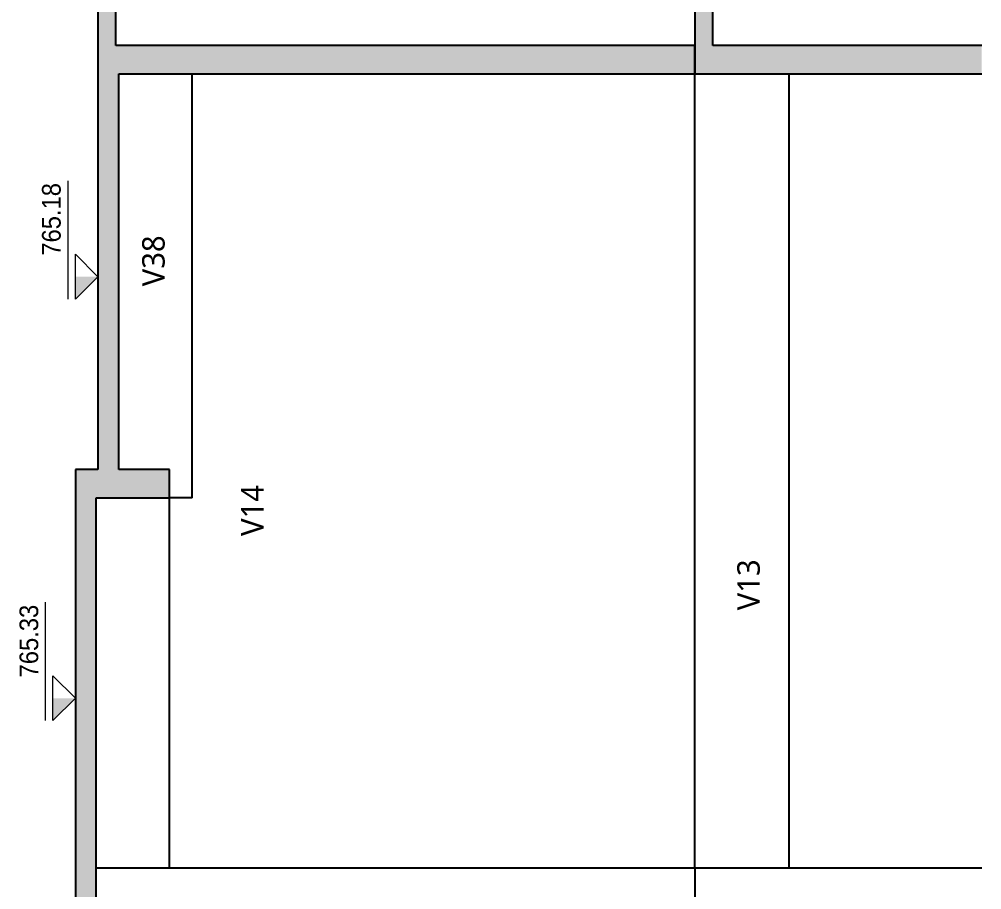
# Model space of a CAD drawing. Header units: centimetres. Extents: x -2136 to 34701, y -1430 to 84208.
# Drawn here: x 17403 to 18047, y 76278 to 76861 of the extents above; entities that cross this region are included whole.
import ezdxf

# ---------------------------------------------------------------- set-up
doc = ezdxf.new("R2010")
doc.units = ezdxf.units.CM
for name, color, linetype, lineweight in [('A-FLOR', 7, 'Continuous', 18), ('G-ANNO-DIMS', 7, 'Continuous', 9), ('S-BEAM', 7, 'Continuous', 18), ('S-BEAM-IDEN', 7, 'Continuous', 9), ('S-COLS', 7, 'Continuous', 18)]:
    doc.layers.add(name, color=color, linetype=linetype, lineweight=lineweight)
doc.styles.add('Fira Sans', font='FiraSans-Regular.ttf', dxfattribs={"width": 0.95, "height": 12.5})
doc.styles.add('Gadugi', font='gadugi.ttf', dxfattribs={"height": 15})

# ---------------------------------------------------------------- blocks, each defined once
blk = doc.blocks.new('Elevações de ponto - SIMBOLO DE NÍVEL-CORTE-2219088-CT001 K1 - CORTE A-A')
at = {"layer": 'G-ANNO-DIMS'}
blk.add_hatch(color=256, dxfattribs=at).paths.add_polyline_path([(267.25, 76032.73), (282.25, 76032.73), (267.25, 76017.73)], flags=0)
for p, q in [((262.16, 76096.92), (262.16, 76017.73)), ((267.25, 76047.73), (282.25, 76032.73)), ((267.25, 76017.73), (267.25, 76047.73)), ((282.25, 76032.73), (267.25, 76017.73))]:
    blk.add_line(p, q, dxfattribs=at)

msp = doc.modelspace()

# ---------------------------------------------------------------- hatches: boundary and pattern name
at = {"layer": 'A-FLOR', "true_color": 0xa6a6a6}
for points in [[(17467.97, 76842.96), (17467.97, 76996.96), (17455.97, 76996.96), (17455.97, 76842.96)], [(17469.97, 76559.46), (17469.97, 76823.96), (17455.97, 76823.96), (17455.97, 76559.46)], [(17454.97, 76182.96), (17454.97, 76540.46), (17440.97, 76540.46), (17440.97, 76182.96)]]:
    msp.add_hatch(color=253, dxfattribs=at).paths.add_polyline_path(points, flags=0)
h = msp.add_hatch(color=253, dxfattribs=at)
h.paths.add_polyline_path([(17866.97, 75607.96), (17866.97, 75761.96), (17854.97, 75761.96), (17854.97, 75607.96)], flags=0)
h.paths.add_polyline_path([(17854.97, 76842.96), (17866.97, 76842.96), (17866.97, 76996.96), (17854.97, 76996.96), (17854.97, 76872.68)], flags=0)
at = {"layer": 'S-BEAM', "true_color": 0xa6a6a6}
msp.add_hatch(color=253, dxfattribs=at).paths.add_polyline_path([(17467.97, 76540.46), (17503.97, 76540.46), (17503.97, 76559.46), (17440.97, 76559.46), (17440.97, 76540.46), (17456.28, 76540.46)], flags=0)
at = {"layer": 'S-COLS', "true_color": 0xa6a6a6}
for points in [[(17467.97, 76823.96), (17854.97, 76823.96), (17854.97, 76842.96), (17455.97, 76842.96), (17455.97, 76823.96)], [(18046.67, 76823.96), (18046.67, 76842.96), (17854.97, 76842.96), (17854.97, 76823.96), (17917.97, 76823.96)]]:
    msp.add_hatch(color=253, dxfattribs=at).paths.add_polyline_path(points, flags=0)

# ---------------------------------------------------------------- linework, layer by layer
at = {"layer": 'A-FLOR', "lineweight": 25}
for p, q in [((17455.97, 76996.96), (17455.97, 76842.96)), ((17467.97, 76842.96), (17467.97, 76996.96)), ((17854.97, 76996.96), (17854.97, 76842.96)), ((17866.97, 76842.96), (17866.97, 76996.96)), ((17455.97, 76823.96), (17455.97, 76559.46)), ((17469.97, 76559.46), (17469.97, 76823.96)), ((17440.97, 76540.46), (17440.97, 76182.96)), ((17454.97, 76182.96), (17454.97, 76540.46))]:
    msp.add_line(p, q, dxfattribs=at)
at = {"layer": 'S-BEAM', "lineweight": 25}
for p, q in [((17518.97, 76540.46), (17518.97, 76823.96)), ((17854.97, 76292.96), (17854.97, 76823.96)), ((17917.97, 76292.96), (17917.97, 76823.96)), ((17440.97, 76559.46), (17440.97, 76540.46)), ((17455.97, 76559.46), (17440.97, 76559.46)), ((17503.97, 76559.46), (17469.97, 76559.46)), ((17503.97, 76540.46), (17503.97, 76559.46)), ((17454.97, 76540.46), (17503.97, 76540.46)), ((17503.97, 76292.96), (17503.97, 76540.46)), ((17518.97, 76540.46), (17503.97, 76540.46))]:
    msp.add_line(p, q, dxfattribs=at)
at = {"layer": 'S-COLS', "lineweight": 25}
for p, q in [((17455.97, 76842.96), (17455.97, 76823.96)), ((17854.97, 76842.96), (17467.97, 76842.96)), ((17854.97, 76842.96), (17854.97, 76823.96)), ((17854.97, 76823.96), (17854.97, 76842.96)), ((18046.67, 76842.96), (17866.97, 76842.96)), ((17469.97, 76823.96), (17854.97, 76823.96)), ((17854.97, 76823.96), (18046.67, 76823.96)), ((17854.97, 76292.96), (17454.97, 76292.96)), ((18046.67, 76292.96), (17854.97, 76292.96)), ((17854.97, 76292.96), (17854.97, 76182.96)), ((17854.97, 76292.96), (17854.97, 76182.96))]:
    msp.add_line(p, q, dxfattribs=at)

# ---------------------------------------------------------------- block references
at = {"layer": 'G-ANNO-DIMS'}
for p in [(17173.72, 655.68), (17158.72, 373.85)]:
    msp.add_blockref('Elevações de ponto - SIMBOLO DE NÍVEL-CORTE-2219088-CT001 K1 - CORTE A-A', p, dxfattribs=at)

# ---------------------------------------------------------------- texts
at = {"layer": 'G-ANNO-DIMS', "char_height": 12.5, "attachment_point": 1, "rotation": 90, "line_spacing_factor": 1.049215, "style": 'Fira Sans'}
for s, insert, width in [('765.18', (17418.66, 76702.47), 56.2613), ('765.33', (17403.66, 76420.47), 56.6705)]:
    msp.add_mtext(s, dxfattribs=dict(at, insert=insert, width=width))
at = {"layer": 'S-BEAM-IDEN', "char_height": 15, "width": 44.0928, "attachment_point": 1, "rotation": 90, "style": 'Gadugi'}
for s, insert in [('V38', (17485.63, 76681.98)), ('V14', (17551.75, 76515.04)), ('V13', (17883.3, 76465.34))]:
    msp.add_mtext(s, dxfattribs=dict(at, insert=insert))

doc.saveas('drawing.dxf')
